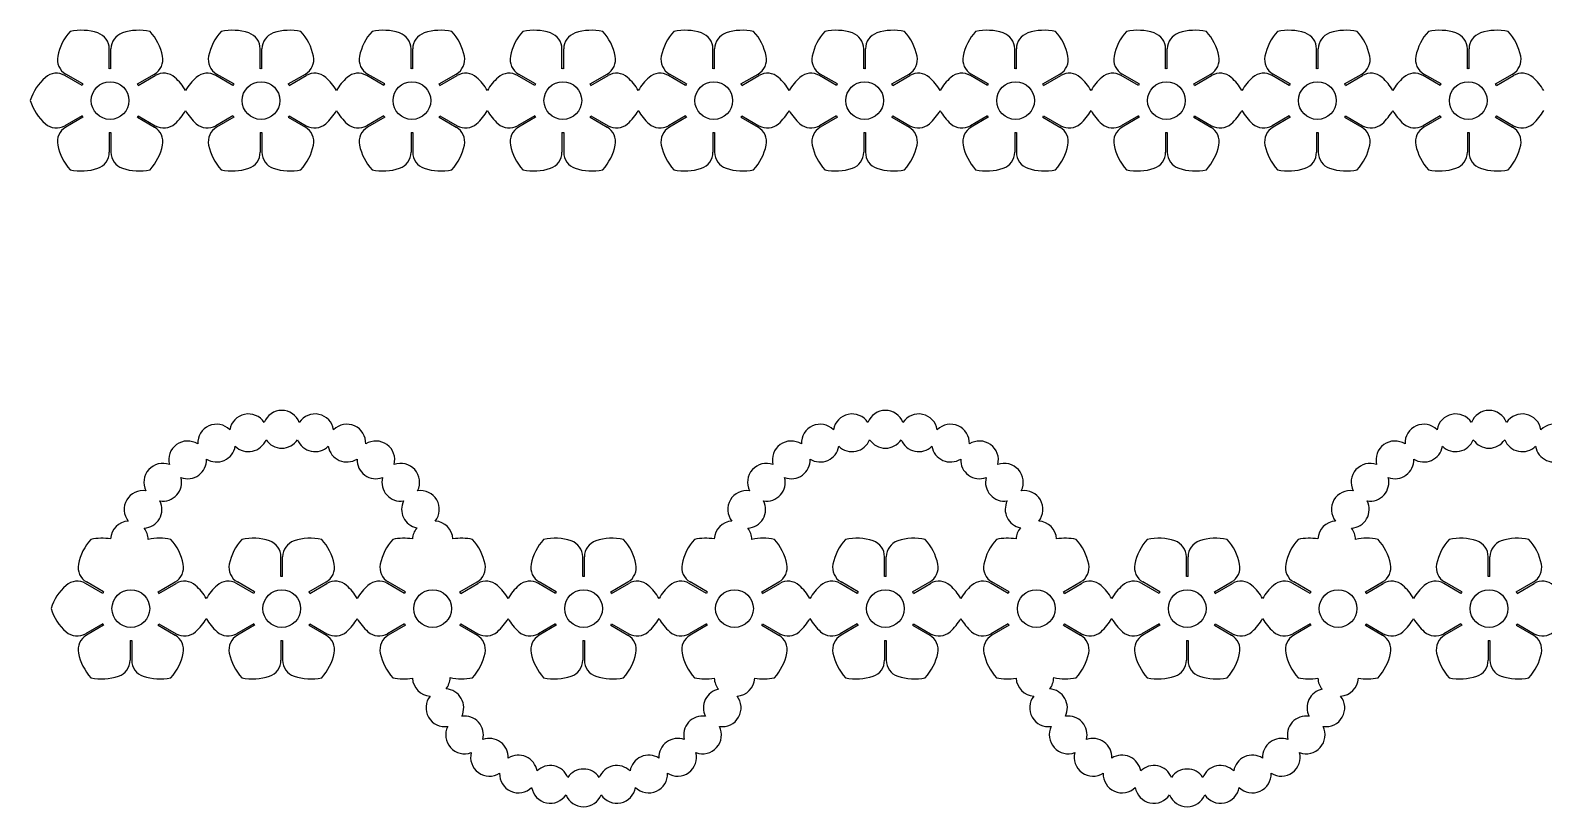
# Model space of a CAD drawing. Extents: x 437 to 1097, y -164 to 79.
# Drawn here: x 789.7 to 950.2, y -3.3 to 79.1 of the extents above; entities that cross this region are included whole.
import ezdxf

# ---------------------------------------------------------------- set-up
doc = ezdxf.new("R2010")
doc.units = 0
doc.layers.get('0').update_dxf_attribs({"linetype": 'CONTINUOUS'})

msp = doc.modelspace()

# ---------------------------------------------------------------- linework, layer by layer
for p, q in [((798.07342, 74.988707), (798.07342, 77.085518)), ((798.25162, 74.988707), (798.25162, 77.085518)), ((814.07342, 74.988707), (814.07342, 77.085518)), ((814.25162, 74.988707), (814.25162, 77.085518)), ((830.07342, 74.988707), (830.07342, 77.085518)), ((830.25162, 74.988707), (830.25162, 77.085518)), ((846.07342, 74.988707), (846.07342, 77.085518)), ((846.25162, 74.988707), (846.25162, 77.085518)), ((862.07342, 74.988707), (862.07342, 77.085518)), ((862.25162, 74.988707), (862.25162, 77.085518)), ((878.07342, 74.988707), (878.07342, 77.085518)), ((878.25162, 74.988707), (878.25162, 77.085518)), ((894.07342, 74.988707), (894.07342, 77.085518)), ((894.25162, 74.988707), (894.25162, 77.085518)), ((910.07342, 74.988707), (910.07342, 77.085518)), ((910.25162, 74.988707), (910.25162, 77.085518)), ((926.07342, 74.988707), (926.07342, 77.085518)), ((926.25162, 74.988707), (926.25162, 77.085518)), ((942.07342, 74.988707), (942.07342, 77.085518)), ((942.25162, 74.988707), (942.25162, 77.085518)), ((795.185869, 73.218695), (793.369977, 74.2671)), ((795.274969, 73.373021), (793.459077, 74.421426)), ((801.050071, 73.373021), (802.865963, 74.421426)), ((801.139171, 73.218695), (802.955063, 74.2671)), ((811.185869, 73.218695), (809.369977, 74.2671)), ((811.274969, 73.373021), (809.459077, 74.421426)), ((817.050071, 73.373021), (818.865963, 74.421426)), ((817.139171, 73.218695), (818.955063, 74.2671)), ((827.185869, 73.218695), (825.369977, 74.2671)), ((827.274969, 73.373021), (825.459077, 74.421426)), ((833.050071, 73.373021), (834.865963, 74.421426)), ((833.139171, 73.218695), (834.955063, 74.2671)), ((843.185869, 73.218695), (841.369977, 74.2671)), ((843.274969, 73.373021), (841.459077, 74.421426)), ((849.050071, 73.373021), (850.865963, 74.421426)), ((849.139171, 73.218695), (850.955063, 74.2671)), ((859.185869, 73.218695), (857.369977, 74.2671)), ((859.274969, 73.373021), (857.459077, 74.421426)), ((865.050071, 73.373021), (866.865963, 74.421426)), ((865.139171, 73.218695), (866.955063, 74.2671)), ((875.185869, 73.218695), (873.369977, 74.2671)), ((875.274969, 73.373021), (873.459077, 74.421426)), ((881.050071, 73.373021), (882.865963, 74.421426)), ((881.139171, 73.218695), (882.955063, 74.2671)), ((891.185869, 73.218695), (889.369977, 74.2671)), ((891.274969, 73.373021), (889.459077, 74.421426)), ((897.050071, 73.373021), (898.865963, 74.421426)), ((897.139171, 73.218695), (898.955063, 74.2671)), ((907.185869, 73.218695), (905.369977, 74.2671)), ((907.274969, 73.373021), (905.459077, 74.421426)), ((913.050071, 73.373021), (914.865963, 74.421426)), ((913.139171, 73.218695), (914.955063, 74.2671)), ((923.185869, 73.218695), (921.369977, 74.2671)), ((923.274969, 73.373021), (921.459077, 74.421426)), ((929.050071, 73.373021), (930.865963, 74.421426)), ((929.139171, 73.218695), (930.955063, 74.2671)), ((939.185869, 73.218695), (937.369977, 74.2671)), ((939.274969, 73.373021), (937.459077, 74.421426)), ((945.050071, 73.373021), (946.865963, 74.421426)), ((945.139171, 73.218695), (946.955063, 74.2671)), ((795.185869, 69.987322), (793.369977, 68.938916)), ((795.274969, 69.832996), (793.459077, 68.78459)), ((801.050071, 69.832996), (802.865963, 68.78459)), ((801.139171, 69.987322), (802.955063, 68.938916)), ((811.185869, 69.987322), (809.369977, 68.938916)), ((811.274969, 69.832996), (809.459077, 68.78459)), ((817.050071, 69.832996), (818.865963, 68.78459)), ((817.139171, 69.987322), (818.955063, 68.938916)), ((827.185869, 69.987322), (825.369977, 68.938916)), ((827.274969, 69.832996), (825.459077, 68.78459)), ((833.050071, 69.832996), (834.865963, 68.78459)), ((833.139171, 69.987322), (834.955063, 68.938916)), ((843.185869, 69.987322), (841.369977, 68.938916)), ((843.274969, 69.832996), (841.459077, 68.78459)), ((849.050071, 69.832996), (850.865963, 68.78459)), ((849.139171, 69.987322), (850.955063, 68.938916)), ((859.185869, 69.987322), (857.369977, 68.938916)), ((859.274969, 69.832996), (857.459077, 68.78459)), ((865.050071, 69.832996), (866.865963, 68.78459)), ((865.139171, 69.987322), (866.955063, 68.938916)), ((875.185869, 69.987322), (873.369977, 68.938916)), ((875.274969, 69.832996), (873.459077, 68.78459)), ((881.050071, 69.832996), (882.865963, 68.78459)), ((881.139171, 69.987322), (882.955063, 68.938916)), ((891.185869, 69.987322), (889.369977, 68.938916)), ((891.274969, 69.832996), (889.459077, 68.78459)), ((897.050071, 69.832996), (898.865963, 68.78459)), ((897.139171, 69.987322), (898.955063, 68.938916)), ((907.185869, 69.987322), (905.369977, 68.938916)), ((907.274969, 69.832996), (905.459077, 68.78459)), ((913.050071, 69.832996), (914.865963, 68.78459)), ((913.139171, 69.987322), (914.955063, 68.938916)), ((923.185869, 69.987322), (921.369977, 68.938916)), ((923.274969, 69.832996), (921.459077, 68.78459)), ((929.050071, 69.832996), (930.865963, 68.78459)), ((929.139171, 69.987322), (930.955063, 68.938916)), ((939.185869, 69.987322), (937.369977, 68.938916)), ((939.274969, 69.832996), (937.459077, 68.78459)), ((945.050071, 69.832996), (946.865963, 68.78459)), ((945.139171, 69.987322), (946.955063, 68.938916)), ((798.07342, 68.217309), (798.07342, 66.120498)), ((798.25162, 68.217309), (798.25162, 66.120498)), ((814.07342, 68.217309), (814.07342, 66.120498)), ((814.25162, 68.217309), (814.25162, 66.120498)), ((830.07342, 68.217309), (830.07342, 66.120498)), ((830.25162, 68.217309), (830.25162, 66.120498)), ((846.07342, 68.217309), (846.07342, 66.120498)), ((846.25162, 68.217309), (846.25162, 66.120498)), ((862.07342, 68.217309), (862.07342, 66.120498)), ((862.25162, 68.217309), (862.25162, 66.120498)), ((878.07342, 68.217309), (878.07342, 66.120498)), ((878.25162, 68.217309), (878.25162, 66.120498)), ((894.07342, 68.217309), (894.07342, 66.120498)), ((894.25162, 68.217309), (894.25162, 66.120498)), ((910.07342, 68.217309), (910.07342, 66.120498)), ((910.25162, 68.217309), (910.25162, 66.120498)), ((926.07342, 68.217309), (926.07342, 66.120498)), ((926.25162, 68.217309), (926.25162, 66.120498)), ((942.07342, 68.217309), (942.07342, 66.120498)), ((942.25162, 68.217309), (942.25162, 66.120498)), ((816.271918, 21.128905), (816.271918, 23.225716)), ((816.450118, 21.128905), (816.450118, 23.225716)), ((848.271918, 21.128905), (848.271918, 23.225716)), ((848.450118, 21.128905), (848.450118, 23.225716)), ((880.271918, 21.128905), (880.271918, 23.225716)), ((880.450118, 21.128905), (880.450118, 23.225716)), ((912.271918, 21.128905), (912.271918, 23.225716)), ((912.450118, 21.128905), (912.450118, 23.225716)), ((944.271918, 21.128905), (944.271918, 23.225716)), ((944.450118, 21.128905), (944.450118, 23.225716)), ((797.384366, 19.358893), (795.568474, 20.407299)), ((797.473466, 19.513219), (795.657574, 20.561624)), ((803.248569, 19.513219), (805.064461, 20.561624)), ((803.337669, 19.358893), (805.153561, 20.407299)), ((813.384366, 19.358893), (811.568474, 20.407299)), ((813.473466, 19.513219), (811.657574, 20.561624)), ((819.248569, 19.513219), (821.064461, 20.561624)), ((819.337669, 19.358893), (821.153561, 20.407299)), ((829.384366, 19.358893), (827.568474, 20.407299)), ((829.473466, 19.513219), (827.657574, 20.561624)), ((835.248569, 19.513219), (837.064461, 20.561624)), ((835.337669, 19.358893), (837.153561, 20.407299)), ((845.384366, 19.358893), (843.568474, 20.407299)), ((845.473466, 19.513219), (843.657574, 20.561624)), ((851.248569, 19.513219), (853.064461, 20.561624)), ((851.337669, 19.358893), (853.153561, 20.407299)), ((861.384366, 19.358893), (859.568474, 20.407299)), ((861.473466, 19.513219), (859.657574, 20.561624)), ((867.248569, 19.513219), (869.064461, 20.561624)), ((867.337669, 19.358893), (869.153561, 20.407299)), ((877.384366, 19.358893), (875.568474, 20.407299)), ((877.473466, 19.513219), (875.657574, 20.561624)), ((883.248569, 19.513219), (885.064461, 20.561624)), ((883.337669, 19.358893), (885.153561, 20.407299)), ((893.384366, 19.358893), (891.568474, 20.407299)), ((893.473466, 19.513219), (891.657574, 20.561624)), ((899.248569, 19.513219), (901.064461, 20.561624)), ((899.337669, 19.358893), (901.153561, 20.407299)), ((909.384366, 19.358893), (907.568474, 20.407299)), ((909.473466, 19.513219), (907.657574, 20.561624)), ((915.248569, 19.513219), (917.064461, 20.561624)), ((915.337669, 19.358893), (917.153561, 20.407299)), ((925.384366, 19.358893), (923.568474, 20.407299)), ((925.473466, 19.513219), (923.657574, 20.561624)), ((931.248569, 19.513219), (933.064461, 20.561624)), ((931.337669, 19.358893), (933.153561, 20.407299)), ((941.384366, 19.358893), (939.568474, 20.407299)), ((941.473466, 19.513219), (939.657574, 20.561624)), ((947.248569, 19.513219), (949.064461, 20.561624)), ((947.337669, 19.358893), (949.153561, 20.407299)), ((797.384366, 16.12752), (795.568474, 15.079114)), ((803.337669, 16.12752), (805.153561, 15.079114)), ((813.384366, 16.12752), (811.568474, 15.079114)), ((819.337669, 16.12752), (821.153561, 15.079114)), ((829.384366, 16.12752), (827.568474, 15.079114)), ((835.337669, 16.12752), (837.153561, 15.079114)), ((845.384366, 16.12752), (843.568474, 15.079114)), ((851.337669, 16.12752), (853.153561, 15.079114)), ((861.384366, 16.12752), (859.568474, 15.079114)), ((867.337669, 16.12752), (869.153561, 15.079114)), ((877.384366, 16.12752), (875.568474, 15.079114)), ((883.337669, 16.12752), (885.153561, 15.079114)), ((893.384366, 16.12752), (891.568474, 15.079114)), ((899.337669, 16.12752), (901.153561, 15.079114)), ((909.384366, 16.12752), (907.568474, 15.079114)), ((915.337669, 16.12752), (917.153561, 15.079114)), ((925.384366, 16.12752), (923.568474, 15.079114)), ((931.337669, 16.12752), (933.153561, 15.079114)), ((941.384366, 16.12752), (939.568474, 15.079114)), ((947.337669, 16.12752), (949.153561, 15.079114)), ((797.473466, 15.973194), (795.657574, 14.924788)), ((803.248569, 15.973194), (805.064461, 14.924788)), ((813.473466, 15.973194), (811.657574, 14.924788)), ((819.248569, 15.973194), (821.064461, 14.924788)), ((829.473466, 15.973194), (827.657574, 14.924788)), ((835.248569, 15.973194), (837.064461, 14.924788)), ((845.473466, 15.973194), (843.657574, 14.924788)), ((851.248569, 15.973194), (853.064461, 14.924788)), ((861.473466, 15.973194), (859.657574, 14.924788)), ((867.248569, 15.973194), (869.064461, 14.924788)), ((877.473466, 15.973194), (875.657574, 14.924788)), ((883.248569, 15.973194), (885.064461, 14.924788)), ((893.473466, 15.973194), (891.657574, 14.924788)), ((899.248569, 15.973194), (901.064461, 14.924788)), ((909.473466, 15.973194), (907.657574, 14.924788)), ((915.248569, 15.973194), (917.064461, 14.924788)), ((925.473466, 15.973194), (923.657574, 14.924788)), ((931.248569, 15.973194), (933.064461, 14.924788)), ((941.473466, 15.973194), (939.657574, 14.924788)), ((947.248569, 15.973194), (949.064461, 14.924788)), ((800.271918, 14.357507), (800.271918, 12.260696)), ((800.450118, 14.357507), (800.450118, 12.260696)), ((816.271918, 14.357507), (816.271918, 12.260696)), ((816.450118, 14.357507), (816.450118, 12.260696)), ((848.271918, 14.357507), (848.271918, 12.260696)), ((848.450118, 14.357507), (848.450118, 12.260696)), ((880.271918, 14.357507), (880.271918, 12.260696)), ((880.450118, 14.357507), (880.450118, 12.260696)), ((912.271918, 14.357507), (912.271918, 12.260696)), ((912.450118, 14.357507), (912.450118, 12.260696)), ((944.271918, 14.357507), (944.271918, 12.260696)), ((944.450118, 14.357507), (944.450118, 12.260696))]:
    msp.add_line(p, q)
for centre in [(798.16252, 71.603008), (814.16252, 71.603008), (830.16252, 71.603008), (846.16252, 71.603008), (862.16252, 71.603008), (878.16252, 71.603008), (894.16252, 71.603008), (910.16252, 71.603008), (926.16252, 71.603008), (942.16252, 71.603008), (800.361018, 17.743206), (816.361018, 17.743206), (832.361018, 17.743206), (848.361018, 17.743206), (864.361018, 17.743206), (880.361018, 17.743206), (896.361018, 17.743206), (912.361018, 17.743206), (928.361018, 17.743206), (944.361018, 17.743206)]:
    msp.add_circle(centre, 2)
for centre, radius, start, end in [((797.99547, 75.227875), 5.50111, 137.648015, 168.573289), ((795.106819, 73.560111), 5.50111, 71.426711, 102.351985), ((796.29142, 77.085518), 1.782, 0, 71.426711), ((800.03362, 77.085518), 1.782, 108.573289, 180), ((801.218221, 73.560111), 5.50111, 77.648015, 108.573289), ((798.32957, 75.227875), 5.50111, 11.426711, 42.351985), ((813.99547, 75.227875), 5.50111, 137.648015, 168.573289), ((811.106819, 73.560111), 5.50111, 71.426711, 102.351985), ((812.29142, 77.085518), 1.782, 360, 71.426711), ((816.03362, 77.085518), 1.782, 108.573289, 180), ((817.218221, 73.560111), 5.50111, 77.648015, 108.573289), ((814.32957, 75.227875), 5.50111, 11.426711, 42.351985), ((829.99547, 75.227875), 5.50111, 137.648015, 168.573289), ((827.106819, 73.560111), 5.50111, 71.426711, 102.351985), ((828.29142, 77.085518), 1.782, 0, 71.426711), ((832.03362, 77.085518), 1.782, 108.573289, 180), ((833.218221, 73.560111), 5.50111, 77.648015, 108.573289), ((830.32957, 75.227875), 5.50111, 11.426711, 42.351985), ((845.99547, 75.227875), 5.50111, 137.648015, 168.573289), ((843.106819, 73.560111), 5.50111, 71.426711, 102.351985), ((844.29142, 77.085518), 1.782, 360, 71.426711), ((848.03362, 77.085518), 1.782, 108.573289, 180), ((849.218221, 73.560111), 5.50111, 77.648015, 108.573289), ((846.32957, 75.227875), 5.50111, 11.426711, 42.351985), ((861.99547, 75.227875), 5.50111, 137.648015, 168.573289), ((859.106819, 73.560111), 5.50111, 71.426711, 102.351985), ((860.29142, 77.085518), 1.782, 0, 71.426711), ((864.03362, 77.085518), 1.782, 108.573289, 180), ((865.218221, 73.560111), 5.50111, 77.648015, 108.573289), ((862.32957, 75.227875), 5.50111, 11.426711, 42.351985), ((877.99547, 75.227875), 5.50111, 137.648015, 168.573289), ((875.106819, 73.560111), 5.50111, 71.426711, 102.351985), ((876.29142, 77.085518), 1.782, 360, 71.426711), ((880.03362, 77.085518), 1.782, 108.573289, 180), ((881.218221, 73.560111), 5.50111, 77.648015, 108.573289), ((878.32957, 75.227875), 5.50111, 11.426711, 42.351985), ((893.99547, 75.227875), 5.50111, 137.648015, 168.573289), ((891.106819, 73.560111), 5.50111, 71.426711, 102.351985), ((892.29142, 77.085518), 1.782, 0, 71.426711), ((896.03362, 77.085518), 1.782, 108.573289, 180), ((897.218221, 73.560111), 5.50111, 77.648015, 108.573289), ((894.32957, 75.227875), 5.50111, 11.426711, 42.351985), ((909.99547, 75.227875), 5.50111, 137.648015, 168.573289), ((907.106819, 73.560111), 5.50111, 71.426711, 102.351985), ((908.29142, 77.085518), 1.782, 360, 71.426711), ((912.03362, 77.085518), 1.782, 108.573289, 180), ((913.218221, 73.560111), 5.50111, 77.648015, 108.573289), ((910.32957, 75.227875), 5.50111, 11.426711, 42.351985), ((925.99547, 75.227875), 5.50111, 137.648015, 168.573289), ((923.106819, 73.560111), 5.50111, 71.426711, 102.351985), ((924.29142, 77.085518), 1.782, 0, 71.426711), ((928.03362, 77.085518), 1.782, 108.573289, 180), ((929.218221, 73.560111), 5.50111, 77.648015, 108.573289), ((926.32957, 75.227875), 5.50111, 11.426711, 42.351985), ((941.99547, 75.227875), 5.50111, 137.648015, 168.573289), ((939.106819, 73.560111), 5.50111, 71.426711, 102.351985), ((940.29142, 77.085518), 1.782, 360, 71.426711), ((944.03362, 77.085518), 1.782, 108.573289, 180), ((945.218221, 73.560111), 5.50111, 77.648015, 108.573289), ((942.32957, 75.227875), 5.50111, 11.426711, 42.351985), ((794.350077, 75.964683), 1.782, 168.573289, 240), ((801.974963, 75.964683), 1.782, 300, 11.426711), ((810.350077, 75.964683), 1.782, 168.573289, 240), ((817.974963, 75.964683), 1.782, 300, 11.426711), ((826.350077, 75.964683), 1.782, 168.573289, 240), ((833.974963, 75.964683), 1.782, 300, 11.426711), ((842.350077, 75.964683), 1.782, 168.573289, 240), ((849.974963, 75.964683), 1.782, 300, 11.426711), ((858.350077, 75.964683), 1.782, 168.573289, 240), ((865.974963, 75.964683), 1.782, 300, 11.426711), ((874.350077, 75.964683), 1.782, 168.573289, 240), ((881.974963, 75.964683), 1.782, 300, 11.426711), ((890.350077, 75.964683), 1.782, 168.573289, 240), ((897.974963, 75.964683), 1.782, 300, 11.426711), ((906.350077, 75.964683), 1.782, 168.573289, 240), ((913.974963, 75.964683), 1.782, 300, 11.426711), ((922.350077, 75.964683), 1.782, 168.573289, 240), ((929.974963, 75.964683), 1.782, 300, 11.426711), ((938.350077, 75.964683), 1.782, 168.573289, 240), ((945.974963, 75.964683), 1.782, 300, 11.426711), ((794.939769, 69.935245), 5.50111, 131.426711, 162.351985), ((792.478977, 72.723843), 1.782, 60, 131.426711), ((798.16252, 71.603008), 3.386871, 88.492519, 91.507481), ((803.846063, 72.723843), 1.782, 48.573289, 120), ((801.385271, 69.935245), 5.50111, 29.724979, 48.573289), ((810.939769, 69.935245), 5.50111, 131.426711, 150.275021), ((808.478977, 72.723843), 1.782, 60, 131.426711), ((814.16252, 71.603008), 3.386871, 88.492519, 91.507481), ((819.846063, 72.723843), 1.782, 48.573289, 120), ((817.385271, 69.935245), 5.50111, 29.724979, 48.573289), ((826.939769, 69.935245), 5.50111, 131.426711, 150.275021), ((824.478977, 72.723843), 1.782, 60, 131.426711), ((830.16252, 71.603008), 3.386871, 88.492519, 91.507481), ((835.846063, 72.723843), 1.782, 48.573289, 120), ((833.385271, 69.935245), 5.50111, 29.724979, 48.573289), ((842.939769, 69.935245), 5.50111, 131.426711, 150.275021), ((840.478977, 72.723843), 1.782, 60, 131.426711), ((846.16252, 71.603008), 3.386871, 88.492519, 91.507481), ((851.846063, 72.723843), 1.782, 48.573289, 120), ((849.385271, 69.935245), 5.50111, 29.724979, 48.573289), ((858.939769, 69.935245), 5.50111, 131.426711, 150.275021), ((856.478977, 72.723843), 1.782, 60, 131.426711), ((862.16252, 71.603008), 3.386871, 88.492519, 91.507481), ((867.846063, 72.723843), 1.782, 48.573289, 120), ((865.385271, 69.935245), 5.50111, 29.724979, 48.573289), ((874.939769, 69.935245), 5.50111, 131.426711, 150.275021), ((872.478977, 72.723843), 1.782, 60, 131.426711), ((878.16252, 71.603008), 3.386871, 88.492519, 91.507481), ((883.846063, 72.723843), 1.782, 48.573289, 120), ((881.385271, 69.935245), 5.50111, 29.724979, 48.573289), ((890.939769, 69.935245), 5.50111, 131.426711, 150.275021), ((888.478977, 72.723843), 1.782, 60, 131.426711), ((894.16252, 71.603008), 3.386871, 88.492519, 91.507481), ((899.846063, 72.723843), 1.782, 48.573289, 120), ((897.385271, 69.935245), 5.50111, 29.724979, 48.573289), ((906.939769, 69.935245), 5.50111, 131.426711, 150.275021), ((904.478977, 72.723843), 1.782, 60, 131.426711), ((910.16252, 71.603008), 3.386871, 88.492519, 91.507481), ((915.846063, 72.723843), 1.782, 48.573289, 120), ((913.385271, 69.935245), 5.50111, 29.724979, 48.573289), ((922.939769, 69.935245), 5.50111, 131.426711, 150.275021), ((920.478977, 72.723843), 1.782, 60, 131.426711), ((926.16252, 71.603008), 3.386871, 88.492519, 91.507481), ((931.846063, 72.723843), 1.782, 48.573289, 120), ((929.385271, 69.935245), 5.50111, 29.724979, 48.573289), ((938.939769, 69.935245), 5.50111, 131.426711, 150.275021), ((936.478977, 72.723843), 1.782, 60, 131.426711), ((942.16252, 71.603008), 3.386871, 88.492519, 91.507481), ((947.846063, 72.723843), 1.782, 48.573289, 120), ((945.385271, 69.935245), 5.50111, 29.724979, 48.573289), ((798.16252, 71.603008), 3.386871, 148.492519, 151.507481), ((798.16252, 71.603008), 3.386871, 28.492519, 31.507481), ((814.16252, 71.603008), 3.386871, 148.492519, 151.507481), ((814.16252, 71.603008), 3.386871, 28.492519, 31.507481), ((830.16252, 71.603008), 3.386871, 148.492519, 151.507481), ((830.16252, 71.603008), 3.386871, 28.492519, 31.507481), ((846.16252, 71.603008), 3.386871, 148.492519, 151.507481), ((846.16252, 71.603008), 3.386871, 28.492519, 31.507481), ((862.16252, 71.603008), 3.386871, 148.492519, 151.507481), ((862.16252, 71.603008), 3.386871, 28.492519, 31.507481), ((878.16252, 71.603008), 3.386871, 148.492519, 151.507481), ((878.16252, 71.603008), 3.386871, 28.492519, 31.507481), ((894.16252, 71.603008), 3.386871, 148.492519, 151.507481), ((894.16252, 71.603008), 3.386871, 28.492519, 31.507481), ((910.16252, 71.603008), 3.386871, 148.492519, 151.507481), ((910.16252, 71.603008), 3.386871, 28.492519, 31.507481), ((926.16252, 71.603008), 3.386871, 148.492519, 151.507481), ((926.16252, 71.603008), 3.386871, 28.492519, 31.507481), ((942.16252, 71.603008), 3.386871, 148.492519, 151.507481), ((942.16252, 71.603008), 3.386871, 28.492519, 31.507481), ((794.939769, 73.270772), 5.50111, 197.648015, 228.573289), ((792.478977, 70.482173), 1.782, 228.573289, 300), ((798.16252, 71.603008), 3.386871, 208.492519, 211.507481), ((798.16252, 71.603008), 3.386871, 328.492519, 331.507481), ((803.846063, 70.482173), 1.782, 240, 311.426711), ((801.385271, 73.270772), 5.50111, 311.426711, 330.275021), ((810.939769, 73.270772), 5.50111, 209.724979, 228.573289), ((808.478977, 70.482173), 1.782, 228.573289, 300), ((814.16252, 71.603008), 3.386871, 208.492519, 211.507481), ((814.16252, 71.603008), 3.386871, 328.492519, 331.507481), ((819.846063, 70.482173), 1.782, 240, 311.426711), ((817.385271, 73.270772), 5.50111, 311.426711, 330.275021), ((826.939769, 73.270772), 5.50111, 209.724979, 228.573289), ((824.478977, 70.482173), 1.782, 228.573289, 300), ((830.16252, 71.603008), 3.386871, 208.492519, 211.507481), ((830.16252, 71.603008), 3.386871, 328.492519, 331.507481), ((835.846063, 70.482173), 1.782, 240, 311.426711), ((833.385271, 73.270772), 5.50111, 311.426711, 330.275021), ((842.939769, 73.270772), 5.50111, 209.724979, 228.573289), ((840.478977, 70.482173), 1.782, 228.573289, 300), ((846.16252, 71.603008), 3.386871, 208.492519, 211.507481), ((846.16252, 71.603008), 3.386871, 328.492519, 331.507481), ((851.846063, 70.482173), 1.782, 240, 311.426711), ((849.385271, 73.270772), 5.50111, 311.426711, 330.275021), ((858.939769, 73.270772), 5.50111, 209.724979, 228.573289), ((856.478977, 70.482173), 1.782, 228.573289, 300), ((862.16252, 71.603008), 3.386871, 208.492519, 211.507481), ((862.16252, 71.603008), 3.386871, 328.492519, 331.507481), ((867.846063, 70.482173), 1.782, 240, 311.426711), ((865.385271, 73.270772), 5.50111, 311.426711, 330.275021), ((874.939769, 73.270772), 5.50111, 209.724979, 228.573289), ((872.478977, 70.482173), 1.782, 228.573289, 300), ((878.16252, 71.603008), 3.386871, 208.492519, 211.507481), ((878.16252, 71.603008), 3.386871, 328.492519, 331.507481), ((883.846063, 70.482173), 1.782, 240, 311.426711), ((881.385271, 73.270772), 5.50111, 311.426711, 330.275021), ((890.939769, 73.270772), 5.50111, 209.724979, 228.573289), ((888.478977, 70.482173), 1.782, 228.573289, 300), ((894.16252, 71.603008), 3.386871, 208.492519, 211.507481), ((894.16252, 71.603008), 3.386871, 328.492519, 331.507481), ((899.846063, 70.482173), 1.782, 240, 311.426711), ((897.385271, 73.270772), 5.50111, 311.426711, 330.275021), ((906.939769, 73.270772), 5.50111, 209.724979, 228.573289), ((904.478977, 70.482173), 1.782, 228.573289, 300), ((910.16252, 71.603008), 3.386871, 208.492519, 211.507481), ((910.16252, 71.603008), 3.386871, 328.492519, 331.507481), ((915.846063, 70.482173), 1.782, 240, 311.426711), ((913.385271, 73.270772), 5.50111, 311.426711, 330.275021), ((922.939769, 73.270772), 5.50111, 209.724979, 228.573289), ((920.478977, 70.482173), 1.782, 228.573289, 300), ((926.16252, 71.603008), 3.386871, 208.492519, 211.507481), ((926.16252, 71.603008), 3.386871, 328.492519, 331.507481), ((931.846063, 70.482173), 1.782, 240, 311.426711), ((929.385271, 73.270772), 5.50111, 311.426711, 330.275021), ((938.939769, 73.270772), 5.50111, 209.724979, 228.573289), ((936.478977, 70.482173), 1.782, 228.573289, 300), ((942.16252, 71.603008), 3.386871, 208.492519, 211.507481), ((942.16252, 71.603008), 3.386871, 328.492519, 331.507481), ((947.846063, 70.482173), 1.782, 240, 311.426711), ((945.385271, 73.270772), 5.50111, 311.426711, 330.275021), ((794.350077, 67.241333), 1.782, 120, 191.426711), ((798.16252, 71.603008), 3.386871, 268.492519, 271.507481), ((801.974963, 67.241333), 1.782, 348.573289, 60), ((810.350077, 67.241333), 1.782, 120, 191.426711), ((814.16252, 71.603008), 3.386871, 268.492519, 271.507481), ((817.974963, 67.241333), 1.782, 348.573289, 60), ((826.350077, 67.241333), 1.782, 120, 191.426711), ((830.16252, 71.603008), 3.386871, 268.492519, 271.507481), ((833.974963, 67.241333), 1.782, 348.573289, 60), ((842.350077, 67.241333), 1.782, 120, 191.426711), ((846.16252, 71.603008), 3.386871, 268.492519, 271.507481), ((849.974963, 67.241333), 1.782, 348.573289, 60), ((858.350077, 67.241333), 1.782, 120, 191.426711), ((862.16252, 71.603008), 3.386871, 268.492519, 271.507481), ((865.974963, 67.241333), 1.782, 348.573289, 60), ((874.350077, 67.241333), 1.782, 120, 191.426711), ((878.16252, 71.603008), 3.386871, 268.492519, 271.507481), ((881.974963, 67.241333), 1.782, 348.573289, 60), ((890.350077, 67.241333), 1.782, 120, 191.426711), ((894.16252, 71.603008), 3.386871, 268.492519, 271.507481), ((897.974963, 67.241333), 1.782, 348.573289, 60), ((906.350077, 67.241333), 1.782, 120, 191.426711), ((910.16252, 71.603008), 3.386871, 268.492519, 271.507481), ((913.974963, 67.241333), 1.782, 348.573289, 60), ((922.350077, 67.241333), 1.782, 120, 191.426711), ((926.16252, 71.603008), 3.386871, 268.492519, 271.507481), ((929.974963, 67.241333), 1.782, 348.573289, 60), ((938.350077, 67.241333), 1.782, 120, 191.426711), ((942.16252, 71.603008), 3.386871, 268.492519, 271.507481), ((945.974963, 67.241333), 1.782, 348.573289, 60), ((797.99547, 67.978142), 5.50111, 191.426711, 222.351985), ((796.29142, 66.120498), 1.782, 288.573289, 360), ((800.03362, 66.120498), 1.782, 180, 251.426711), ((798.32957, 67.978142), 5.50111, 317.648015, 348.573289), ((813.99547, 67.978142), 5.50111, 191.426711, 222.351985), ((812.29142, 66.120498), 1.782, 288.573289, 0), ((816.03362, 66.120498), 1.782, 180, 251.426711), ((814.32957, 67.978142), 5.50111, 317.648015, 348.573289), ((829.99547, 67.978142), 5.50111, 191.426711, 222.351985), ((828.29142, 66.120498), 1.782, 288.573289, 360), ((832.03362, 66.120498), 1.782, 180, 251.426711), ((830.32957, 67.978142), 5.50111, 317.648015, 348.573289), ((845.99547, 67.978142), 5.50111, 191.426711, 222.351985), ((844.29142, 66.120498), 1.782, 288.573289, 0), ((848.03362, 66.120498), 1.782, 180, 251.426711), ((846.32957, 67.978142), 5.50111, 317.648015, 348.573289), ((861.99547, 67.978142), 5.50111, 191.426711, 222.351985), ((860.29142, 66.120498), 1.782, 288.573289, 360), ((864.03362, 66.120498), 1.782, 180, 251.426711), ((862.32957, 67.978142), 5.50111, 317.648015, 348.573289), ((877.99547, 67.978142), 5.50111, 191.426711, 222.351985), ((876.29142, 66.120498), 1.782, 288.573289, 0), ((880.03362, 66.120498), 1.782, 180, 251.426711), ((878.32957, 67.978142), 5.50111, 317.648015, 348.573289), ((893.99547, 67.978142), 5.50111, 191.426711, 222.351985), ((892.29142, 66.120498), 1.782, 288.573289, 360), ((896.03362, 66.120498), 1.782, 180, 251.426711), ((894.32957, 67.978142), 5.50111, 317.648015, 348.573289), ((909.99547, 67.978142), 5.50111, 191.426711, 222.351985), ((908.29142, 66.120498), 1.782, 288.573289, 0), ((912.03362, 66.120498), 1.782, 180, 251.426711), ((910.32957, 67.978142), 5.50111, 317.648015, 348.573289), ((925.99547, 67.978142), 5.50111, 191.426711, 222.351985), ((924.29142, 66.120498), 1.782, 288.573289, 360), ((928.03362, 66.120498), 1.782, 180, 251.426711), ((926.32957, 67.978142), 5.50111, 317.648015, 348.573289), ((941.99547, 67.978142), 5.50111, 191.426711, 222.351985), ((940.29142, 66.120498), 1.782, 288.573289, 0), ((944.03362, 66.120498), 1.782, 180, 251.426711), ((942.32957, 67.978142), 5.50111, 317.648015, 348.573289), ((795.106819, 69.645906), 5.50111, 257.648015, 288.573289), ((801.218221, 69.645906), 5.50111, 251.426711, 282.351985), ((811.106819, 69.645906), 5.50111, 257.648015, 288.573289), ((817.218221, 69.645906), 5.50111, 251.426711, 282.351985), ((827.106819, 69.645906), 5.50111, 257.648015, 288.573289), ((833.218221, 69.645906), 5.50111, 251.426711, 282.351985), ((843.106819, 69.645906), 5.50111, 257.648015, 288.573289), ((849.218221, 69.645906), 5.50111, 251.426711, 282.351985), ((859.106819, 69.645906), 5.50111, 257.648015, 288.573289), ((865.218221, 69.645906), 5.50111, 251.426711, 282.351985), ((875.106819, 69.645906), 5.50111, 257.648015, 288.573289), ((881.218221, 69.645906), 5.50111, 251.426711, 282.351985), ((891.106819, 69.645906), 5.50111, 257.648015, 288.573289), ((897.218221, 69.645906), 5.50111, 251.426711, 282.351985), ((907.106819, 69.645906), 5.50111, 257.648015, 288.573289), ((913.218221, 69.645906), 5.50111, 251.426711, 282.351985), ((923.106819, 69.645906), 5.50111, 257.648015, 288.573289), ((929.218221, 69.645906), 5.50111, 251.426711, 282.351985), ((939.106819, 69.645906), 5.50111, 257.648015, 288.573289), ((945.218221, 69.645906), 5.50111, 251.426711, 282.351985), ((816.361018, 36.753131), 2, 21.450379, 158.549621), ((880.361018, 36.753131), 2, 21.450379, 158.549621), ((944.361018, 36.753131), 2, 21.450379, 158.549621), ((809.454911, 35.285193), 2, 45.450379, 182.549621), ((812.830821, 36.382092), 2, 33.450379, 170.549621), ((819.891214, 36.382092), 2, 9.450379, 146.549621), ((823.267124, 35.285193), 2, 357.450379, 134.549621), ((873.454911, 35.285193), 2, 45.450379, 182.549621), ((876.830821, 36.382092), 2, 33.450379, 170.549621), ((883.891214, 36.382092), 2, 9.450379, 146.549621), ((887.267124, 35.285193), 2, 357.450379, 134.549621), ((937.454911, 35.285193), 2, 45.450379, 182.549621), ((940.830821, 36.382092), 2, 33.450379, 170.549621), ((947.891214, 36.382092), 2, 9.450379, 146.549621), ((951.267124, 35.285193), 2, 357.450379, 134.549621), ((806.380832, 33.510372), 2, 57.450379, 194.549621), ((812.830821, 36.382092), 2, 225.450379, 338.549621), ((816.361018, 36.753131), 2, 213.450379, 326.549621), ((819.891214, 36.382092), 2, 201.450379, 314.549621), ((826.341203, 33.510372), 2, 345.450379, 122.549621), ((870.380832, 33.510372), 2, 57.450379, 194.549621), ((876.830821, 36.382092), 2, 225.450379, 338.549621), ((880.361018, 36.753131), 2, 213.450379, 326.549621), ((883.891214, 36.382092), 2, 201.450379, 314.549621), ((890.341203, 33.510372), 2, 345.450379, 122.549621), ((934.380832, 33.510372), 2, 57.450379, 194.549621), ((940.830821, 36.382092), 2, 225.450379, 338.549621), ((944.361018, 36.753131), 2, 213.450379, 326.549621), ((947.891214, 36.382092), 2, 201.450379, 314.549621), ((809.454911, 35.285193), 2, 237.450379, 350.549621), ((823.267124, 35.285193), 2, 189.450379, 302.549621), ((873.454911, 35.285193), 2, 237.450379, 350.549621), ((887.267124, 35.285193), 2, 189.450379, 302.549621), ((937.454911, 35.285193), 2, 237.450379, 350.549621), ((951.267124, 35.285193), 2, 189.450379, 302.549621), ((803.742934, 31.135198), 2, 69.450379, 206.549621), ((806.380832, 33.510372), 2, 249.450379, 2.549621), ((826.341203, 33.510372), 2, 177.450379, 290.549621), ((828.979101, 31.135198), 2, 333.450379, 110.549621), ((867.742934, 31.135198), 2, 69.450379, 206.549621), ((870.380832, 33.510372), 2, 249.450379, 2.549621), ((890.341203, 33.510372), 2, 177.450379, 290.549621), ((892.979101, 31.135198), 2, 333.450379, 110.549621), ((931.742934, 31.135198), 2, 69.450379, 206.549621), ((934.380832, 33.510372), 2, 249.450379, 2.549621), ((803.742934, 31.135198), 2, 261.450379, 14.549621), ((828.979101, 31.135198), 2, 165.450379, 278.549621), ((867.742934, 31.135198), 2, 261.450379, 14.549621), ((892.979101, 31.135198), 2, 165.450379, 278.549621), ((931.742934, 31.135198), 2, 261.450379, 14.549621), ((801.656507, 28.263478), 2, 81.450379, 218.549621), ((801.656507, 28.263478), 2, 273.450379, 26.549621), ((831.065528, 28.263478), 2, 153.450379, 258.790866), ((831.065528, 28.263478), 2, 321.450379, 98.549621), ((865.656507, 28.263478), 2, 81.450379, 218.549621), ((865.656507, 28.263478), 2, 273.450379, 26.549621), ((895.065528, 28.263478), 2, 153.450379, 258.790866), ((895.065528, 28.263478), 2, 321.450379, 98.549621), ((929.656507, 28.263478), 2, 81.450379, 218.549621), ((929.656507, 28.263478), 2, 273.450379, 26.549621), ((800.212738, 25.020719), 2, 93.450379, 176.99396), ((800.212738, 25.020719), 2, 1.352476, 38.549621), ((832.212738, 25.020719), 2, 140.174221, 176.99396), ((832.509297, 25.020719), 2, 3.00604, 86.549621), ((864.212738, 25.020719), 2, 93.450379, 176.99396), ((864.212738, 25.020719), 2, 1.352476, 38.549621), ((896.212738, 25.020719), 2, 140.174221, 176.99396), ((896.509297, 25.020719), 2, 3.00604, 86.549621), ((928.212738, 25.020719), 2, 93.450379, 176.99396), ((928.212738, 25.020719), 2, 1.352476, 38.549621), ((800.193968, 21.368073), 5.50111, 137.648015, 168.573289), ((797.305316, 19.700309), 5.50111, 80.476468, 102.351985), ((803.416719, 19.700309), 5.50111, 77.648015, 102.648121), ((800.528067, 21.368073), 5.50111, 11.426711, 42.351985), ((816.193968, 21.368073), 5.50111, 137.648015, 168.573289), ((813.305316, 19.700309), 5.50111, 71.426711, 102.351985), ((814.489918, 23.225716), 1.782, 360, 71.426711), ((818.232118, 23.225716), 1.782, 108.573289, 180), ((819.416719, 19.700309), 5.50111, 77.648015, 108.573289), ((816.528067, 21.368073), 5.50111, 11.426711, 42.351985), ((832.193968, 21.368073), 5.50111, 137.648015, 168.573289), ((829.305316, 19.700309), 5.50111, 80.476468, 102.351985), ((835.416719, 19.700309), 5.50111, 77.648015, 99.523532), ((832.528067, 21.368073), 5.50111, 11.426711, 42.351985), ((848.193968, 21.368073), 5.50111, 137.648015, 168.573289), ((845.305316, 19.700309), 5.50111, 71.426711, 102.351985), ((846.489918, 23.225716), 1.782, 360, 71.426711), ((850.232118, 23.225716), 1.782, 108.573289, 180), ((851.416719, 19.700309), 5.50111, 77.648015, 108.573289), ((848.528067, 21.368073), 5.50111, 11.426711, 42.351985), ((864.193968, 21.368073), 5.50111, 137.648015, 168.573289), ((861.305316, 19.700309), 5.50111, 80.476468, 102.351985), ((867.416719, 19.700309), 5.50111, 77.648015, 102.648121), ((864.528067, 21.368073), 5.50111, 11.426711, 42.351985), ((880.193968, 21.368073), 5.50111, 137.648015, 168.573289), ((877.305316, 19.700309), 5.50111, 71.426711, 102.351985), ((878.489918, 23.225716), 1.782, 360, 71.426711), ((882.232118, 23.225716), 1.782, 108.573289, 180), ((883.416719, 19.700309), 5.50111, 77.648015, 108.573289), ((880.528067, 21.368073), 5.50111, 11.426711, 42.351985), ((896.193968, 21.368073), 5.50111, 137.648015, 168.573289), ((893.305316, 19.700309), 5.50111, 80.476468, 102.351985), ((899.416719, 19.700309), 5.50111, 77.648015, 99.523532), ((896.528067, 21.368073), 5.50111, 11.426711, 42.351985), ((912.193968, 21.368073), 5.50111, 137.648015, 168.573289), ((909.305316, 19.700309), 5.50111, 71.426711, 102.351985), ((910.489918, 23.225716), 1.782, 360, 71.426711), ((914.232118, 23.225716), 1.782, 108.573289, 180), ((915.416719, 19.700309), 5.50111, 77.648015, 108.573289), ((912.528067, 21.368073), 5.50111, 11.426711, 42.351985), ((928.193968, 21.368073), 5.50111, 137.648015, 168.573289), ((925.305316, 19.700309), 5.50111, 80.476468, 102.351985), ((931.416719, 19.700309), 5.50111, 77.648015, 102.648121), ((928.528067, 21.368073), 5.50111, 11.426711, 42.351985), ((944.193968, 21.368073), 5.50111, 137.648015, 168.573289), ((941.305316, 19.700309), 5.50111, 71.426711, 102.351985), ((942.489918, 23.225716), 1.782, 360, 71.426711), ((946.232118, 23.225716), 1.782, 108.573289, 180), ((947.416719, 19.700309), 5.50111, 77.648015, 108.573289), ((944.528067, 21.368073), 5.50111, 11.426711, 42.351985), ((796.548574, 22.104882), 1.782, 168.573289, 240), ((804.173461, 22.104882), 1.782, 300, 11.426711), ((812.548574, 22.104882), 1.782, 168.573289, 240), ((816.361018, 17.743206), 3.386871, 88.492519, 91.507481), ((820.173461, 22.104882), 1.782, 300, 11.426711), ((828.548574, 22.104882), 1.782, 168.573289, 240), ((836.173461, 22.104882), 1.782, 300, 11.426711), ((844.548574, 22.104882), 1.782, 168.573289, 240), ((848.361018, 17.743206), 3.386871, 88.492519, 91.507481), ((852.173461, 22.104882), 1.782, 300, 11.426711), ((860.548574, 22.104882), 1.782, 168.573289, 240), ((868.173461, 22.104882), 1.782, 300, 11.426711), ((876.548574, 22.104882), 1.782, 168.573289, 240), ((880.361018, 17.743206), 3.386871, 88.492519, 91.507481), ((884.173461, 22.104882), 1.782, 300, 11.426711), ((892.548574, 22.104882), 1.782, 168.573289, 240), ((900.173461, 22.104882), 1.782, 300, 11.426711), ((908.548574, 22.104882), 1.782, 168.573289, 240), ((912.361018, 17.743206), 3.386871, 88.492519, 91.507481), ((916.173461, 22.104882), 1.782, 300, 11.426711), ((924.548574, 22.104882), 1.782, 168.573289, 240), ((932.173461, 22.104882), 1.782, 300, 11.426711), ((940.548574, 22.104882), 1.782, 168.573289, 240), ((944.361018, 17.743206), 3.386871, 88.492519, 91.507481), ((948.173461, 22.104882), 1.782, 300, 11.426711), ((797.138266, 16.075443), 5.50111, 131.426711, 162.351985), ((794.677474, 18.864041), 1.782, 60, 131.426711), ((800.361018, 17.743206), 3.386871, 148.492519, 151.507481), ((800.361018, 17.743206), 3.386871, 28.492519, 31.507481), ((806.044561, 18.864041), 1.782, 48.573289, 120), ((803.583769, 16.075443), 5.50111, 29.724979, 48.573289), ((813.138266, 16.075443), 5.50111, 131.426711, 150.275021), ((810.677474, 18.864041), 1.782, 60, 131.426711), ((816.361018, 17.743206), 3.386871, 148.492519, 151.507481), ((816.361018, 17.743206), 3.386871, 28.492519, 31.507481), ((822.044561, 18.864041), 1.782, 48.573289, 120), ((819.583769, 16.075443), 5.50111, 29.724979, 48.573289), ((829.138266, 16.075443), 5.50111, 131.426711, 150.275021), ((826.677474, 18.864041), 1.782, 60, 131.426711), ((832.361018, 17.743206), 3.386871, 148.492519, 151.507481), ((832.361018, 17.743206), 3.386871, 28.492519, 31.507481), ((838.044561, 18.864041), 1.782, 48.573289, 120), ((835.583769, 16.075443), 5.50111, 29.724979, 48.573289), ((845.138266, 16.075443), 5.50111, 131.426711, 150.275021), ((842.677474, 18.864041), 1.782, 60, 131.426711), ((848.361018, 17.743206), 3.386871, 148.492519, 151.507481), ((848.361018, 17.743206), 3.386871, 28.492519, 31.507481), ((854.044561, 18.864041), 1.782, 48.573289, 120), ((851.583769, 16.075443), 5.50111, 29.724979, 48.573289), ((861.138266, 16.075443), 5.50111, 131.426711, 150.275021), ((858.677474, 18.864041), 1.782, 60, 131.426711), ((864.361018, 17.743206), 3.386871, 148.492519, 151.507481), ((864.361018, 17.743206), 3.386871, 28.492519, 31.507481), ((870.044561, 18.864041), 1.782, 48.573289, 120), ((867.583769, 16.075443), 5.50111, 29.724979, 48.573289), ((877.138266, 16.075443), 5.50111, 131.426711, 150.275021), ((874.677474, 18.864041), 1.782, 60, 131.426711), ((880.361018, 17.743206), 3.386871, 148.492519, 151.507481), ((880.361018, 17.743206), 3.386871, 28.492519, 31.507481), ((886.044561, 18.864041), 1.782, 48.573289, 120), ((883.583769, 16.075443), 5.50111, 29.724979, 48.573289), ((893.138266, 16.075443), 5.50111, 131.426711, 150.275021), ((890.677474, 18.864041), 1.782, 60, 131.426711), ((896.361018, 17.743206), 3.386871, 148.492519, 151.507481), ((896.361018, 17.743206), 3.386871, 28.492519, 31.507481), ((902.044561, 18.864041), 1.782, 48.573289, 120), ((899.583769, 16.075443), 5.50111, 29.724979, 48.573289), ((909.138266, 16.075443), 5.50111, 131.426711, 150.275021), ((906.677474, 18.864041), 1.782, 60, 131.426711), ((912.361018, 17.743206), 3.386871, 148.492519, 151.507481), ((912.361018, 17.743206), 3.386871, 28.492519, 31.507481), ((918.044561, 18.864041), 1.782, 48.573289, 120), ((915.583769, 16.075443), 5.50111, 29.724979, 48.573289), ((925.138266, 16.075443), 5.50111, 131.426711, 150.275021), ((922.677474, 18.864041), 1.782, 60, 131.426711), ((928.361018, 17.743206), 3.386871, 148.492519, 151.507481), ((928.361018, 17.743206), 3.386871, 28.492519, 31.507481), ((934.044561, 18.864041), 1.782, 48.573289, 120), ((931.583769, 16.075443), 5.50111, 29.724979, 48.573289), ((941.138266, 16.075443), 5.50111, 131.426711, 150.275021), ((938.677474, 18.864041), 1.782, 60, 131.426711), ((944.361018, 17.743206), 3.386871, 148.492519, 151.507481), ((944.361018, 17.743206), 3.386871, 28.492519, 31.507481), ((950.044561, 18.864041), 1.782, 48.573289, 120), ((797.138266, 19.41097), 5.50111, 197.648015, 228.573289), ((800.361018, 17.743206), 3.386871, 208.492519, 211.507481), ((800.361018, 17.743206), 3.386871, 328.492519, 331.507481), ((803.583769, 19.41097), 5.50111, 311.426711, 330.275021), ((813.138266, 19.41097), 5.50111, 209.724979, 228.573289), ((816.361018, 17.743206), 3.386871, 208.492519, 211.507481), ((816.361018, 17.743206), 3.386871, 328.492519, 331.507481), ((819.583769, 19.41097), 5.50111, 311.426711, 330.275021), ((829.138266, 19.41097), 5.50111, 209.724979, 228.573289), ((832.361018, 17.743206), 3.386871, 208.492519, 211.507481), ((832.361018, 17.743206), 3.386871, 328.492519, 331.507481), ((835.583769, 19.41097), 5.50111, 311.426711, 330.275021), ((845.138266, 19.41097), 5.50111, 209.724979, 228.573289), ((848.361018, 17.743206), 3.386871, 208.492519, 211.507481), ((848.361018, 17.743206), 3.386871, 328.492519, 331.507481), ((851.583769, 19.41097), 5.50111, 311.426711, 330.275021), ((861.138266, 19.41097), 5.50111, 209.724979, 228.573289), ((864.361018, 17.743206), 3.386871, 208.492519, 211.507481), ((864.361018, 17.743206), 3.386871, 328.492519, 331.507481), ((867.583769, 19.41097), 5.50111, 311.426711, 330.275021), ((877.138266, 19.41097), 5.50111, 209.724979, 228.573289), ((880.361018, 17.743206), 3.386871, 208.492519, 211.507481), ((880.361018, 17.743206), 3.386871, 328.492519, 331.507481), ((883.583769, 19.41097), 5.50111, 311.426711, 330.275021), ((893.138266, 19.41097), 5.50111, 209.724979, 228.573289), ((896.361018, 17.743206), 3.386871, 208.492519, 211.507481), ((896.361018, 17.743206), 3.386871, 328.492519, 331.507481), ((899.583769, 19.41097), 5.50111, 311.426711, 330.275021), ((909.138266, 19.41097), 5.50111, 209.724979, 228.573289), ((912.361018, 17.743206), 3.386871, 208.492519, 211.507481), ((912.361018, 17.743206), 3.386871, 328.492519, 331.507481), ((915.583769, 19.41097), 5.50111, 311.426711, 330.275021), ((925.138266, 19.41097), 5.50111, 209.724979, 228.573289), ((928.361018, 17.743206), 3.386871, 208.492519, 211.507481), ((928.361018, 17.743206), 3.386871, 328.492519, 331.507481), ((931.583769, 19.41097), 5.50111, 311.426711, 330.275021), ((941.138266, 19.41097), 5.50111, 209.724979, 228.573289), ((944.361018, 17.743206), 3.386871, 208.492519, 211.507481), ((944.361018, 17.743206), 3.386871, 328.492519, 331.507481), ((794.677474, 16.622371), 1.782, 228.573289, 300), ((796.548574, 13.381531), 1.782, 120, 191.426711), ((804.173461, 13.381531), 1.782, 348.573289, 60), ((806.044561, 16.622371), 1.782, 240, 311.426711), ((810.677474, 16.622371), 1.782, 228.573289, 300), ((812.548574, 13.381531), 1.782, 120, 191.426711), ((820.173461, 13.381531), 1.782, 348.573289, 60), ((822.044561, 16.622371), 1.782, 240, 311.426711), ((826.677474, 16.622371), 1.782, 228.573289, 300), ((828.548574, 13.381531), 1.782, 120, 191.426711), ((836.173461, 13.381531), 1.782, 348.573289, 60), ((838.044561, 16.622371), 1.782, 240, 311.426711), ((842.677474, 16.622371), 1.782, 228.573289, 300), ((844.548574, 13.381531), 1.782, 120, 191.426711), ((852.173461, 13.381531), 1.782, 348.573289, 60), ((854.044561, 16.622371), 1.782, 240, 311.426711), ((858.677474, 16.622371), 1.782, 228.573289, 300), ((860.548574, 13.381531), 1.782, 120, 191.426711), ((868.173461, 13.381531), 1.782, 348.573289, 60), ((870.044561, 16.622371), 1.782, 240, 311.426711), ((874.677474, 16.622371), 1.782, 228.573289, 300), ((876.548574, 13.381531), 1.782, 120, 191.426711), ((884.173461, 13.381531), 1.782, 348.573289, 60), ((886.044561, 16.622371), 1.782, 240, 311.426711), ((890.677474, 16.622371), 1.782, 228.573289, 300), ((892.548574, 13.381531), 1.782, 120, 191.426711), ((900.173461, 13.381531), 1.782, 348.573289, 60), ((902.044561, 16.622371), 1.782, 240, 311.426711), ((906.677474, 16.622371), 1.782, 228.573289, 300), ((908.548574, 13.381531), 1.782, 120, 191.426711), ((916.173461, 13.381531), 1.782, 348.573289, 60), ((918.044561, 16.622371), 1.782, 240, 311.426711), ((922.677474, 16.622371), 1.782, 228.573289, 300), ((924.548574, 13.381531), 1.782, 120, 191.426711), ((932.173461, 13.381531), 1.782, 348.573289, 60), ((934.044561, 16.622371), 1.782, 240, 311.426711), ((938.677474, 16.622371), 1.782, 228.573289, 300), ((940.548574, 13.381531), 1.782, 120, 191.426711), ((948.173461, 13.381531), 1.782, 348.573289, 60), ((950.044561, 16.622371), 1.782, 240, 311.426711), ((800.193968, 14.11834), 5.50111, 191.426711, 222.351985), ((800.361018, 17.743206), 3.386871, 268.492519, 271.507481), ((800.528067, 14.11834), 5.50111, 317.648015, 348.573289), ((816.193968, 14.11834), 5.50111, 191.426711, 222.351985), ((816.361018, 17.743206), 3.386871, 268.492519, 271.507481), ((816.528067, 14.11834), 5.50111, 317.648015, 348.573289), ((832.193968, 14.11834), 5.50111, 191.426711, 222.351985), ((832.528067, 14.11834), 5.50111, 317.648015, 348.573289), ((848.193968, 14.11834), 5.50111, 191.426711, 222.351985), ((848.361018, 17.743206), 3.386871, 268.492519, 271.507481), ((848.528067, 14.11834), 5.50111, 317.648015, 348.573289), ((864.193968, 14.11834), 5.50111, 191.426711, 222.351985), ((864.528067, 14.11834), 5.50111, 317.648015, 348.573289), ((880.193968, 14.11834), 5.50111, 191.426711, 222.351985), ((880.361018, 17.743206), 3.386871, 268.492519, 271.507481), ((880.528067, 14.11834), 5.50111, 317.648015, 348.573289), ((896.193968, 14.11834), 5.50111, 191.426711, 222.351985), ((896.528067, 14.11834), 5.50111, 317.648015, 348.573289), ((912.193968, 14.11834), 5.50111, 191.426711, 222.351985), ((912.361018, 17.743206), 3.386871, 268.492519, 271.507481), ((912.528067, 14.11834), 5.50111, 317.648015, 348.573289), ((928.193968, 14.11834), 5.50111, 191.426711, 222.351985), ((928.528067, 14.11834), 5.50111, 317.648015, 348.573289), ((944.193968, 14.11834), 5.50111, 191.426711, 222.351985), ((944.361018, 17.743206), 3.386871, 268.492519, 271.507481), ((944.528067, 14.11834), 5.50111, 317.648015, 348.573289), ((798.489918, 12.260696), 1.782, 288.573289, 360), ((802.232118, 12.260696), 1.782, 180, 251.426711), ((814.489918, 12.260696), 1.782, 288.573289, 360), ((818.232118, 12.260696), 1.782, 180, 251.426711), ((846.489918, 12.260696), 1.782, 288.573289, 360), ((850.232118, 12.260696), 1.782, 180, 251.426711), ((878.489918, 12.260696), 1.782, 288.573289, 360), ((882.232118, 12.260696), 1.782, 180, 251.426711), ((910.489918, 12.260696), 1.782, 288.573289, 360), ((914.232118, 12.260696), 1.782, 180, 251.426711), ((942.489918, 12.260696), 1.782, 288.573289, 360), ((946.232118, 12.260696), 1.782, 180, 251.426711), ((797.305316, 15.786104), 5.50111, 257.648015, 288.573289), ((803.416719, 15.786104), 5.50111, 251.426711, 282.351985), ((813.305316, 15.786104), 5.50111, 257.648015, 288.573289), ((819.416719, 15.786104), 5.50111, 251.426711, 282.351985), ((829.305316, 15.786104), 5.50111, 257.648015, 279.523532), ((832.212738, 10.465694), 2, 183.00604, 266.549621), ((832.212738, 10.465694), 2, 321.450379, 358.647524), ((835.416719, 15.786104), 5.50111, 257.351879, 282.351985), ((845.305316, 15.786104), 5.50111, 257.648015, 288.573289), ((851.416719, 15.786104), 5.50111, 251.426711, 282.351985), ((861.305316, 15.786104), 5.50111, 257.648015, 279.523532), ((864.212738, 10.465694), 2, 183.00604, 219.825779), ((864.509297, 10.465694), 2, 273.450379, 356.99396), ((867.416719, 15.786104), 5.50111, 260.476468, 282.351985), ((877.305316, 15.786104), 5.50111, 257.648015, 288.573289), ((883.416719, 15.786104), 5.50111, 251.426711, 282.351985), ((893.305316, 15.786104), 5.50111, 257.648015, 279.523532), ((896.212738, 10.465694), 2, 183.00604, 266.549621), ((896.212738, 10.465694), 2, 321.450379, 358.647524), ((899.416719, 15.786104), 5.50111, 257.351879, 282.351985), ((909.305316, 15.786104), 5.50111, 257.648015, 288.573289), ((915.416719, 15.786104), 5.50111, 251.426711, 282.351985), ((925.305316, 15.786104), 5.50111, 257.648015, 279.523532), ((928.212738, 10.465694), 2, 183.00604, 219.825779), ((928.509297, 10.465694), 2, 273.450379, 356.99396), ((931.416719, 15.786104), 5.50111, 260.476468, 282.351985), ((941.305316, 15.786104), 5.50111, 257.648015, 288.573289), ((947.416719, 15.786104), 5.50111, 251.426711, 282.351985), ((833.656507, 7.222935), 2, 141.450379, 278.549621), ((833.656507, 7.222935), 2, 333.450379, 86.549621), ((863.065528, 7.222935), 2, 101.209134, 206.549621), ((863.065528, 7.222935), 2, 261.450379, 38.549621), ((897.656507, 7.222935), 2, 141.450379, 278.549621), ((897.656507, 7.222935), 2, 333.450379, 86.549621), ((927.065528, 7.222935), 2, 101.209134, 206.549621), ((927.065528, 7.222935), 2, 261.450379, 38.549621), ((835.742934, 4.351215), 2, 153.450379, 290.549621), ((835.742934, 4.351215), 2, 345.450379, 98.549621), ((860.979101, 4.351215), 2, 81.450379, 194.549621), ((860.979101, 4.351215), 2, 249.450379, 26.549621), ((899.742934, 4.351215), 2, 153.450379, 290.549621), ((899.742934, 4.351215), 2, 345.450379, 98.549621), ((924.979101, 4.351215), 2, 81.450379, 194.549621), ((924.979101, 4.351215), 2, 249.450379, 26.549621), ((838.380832, 1.976041), 2, 357.450379, 110.549621), ((858.341203, 1.976041), 2, 69.450379, 182.549621), ((902.380832, 1.976041), 2, 357.450379, 110.549621), ((922.341203, 1.976041), 2, 69.450379, 182.549621), ((838.380832, 1.976041), 2, 165.450379, 302.549621), ((841.454911, 0.20122), 2, 9.450379, 122.549621), ((855.267124, 0.20122), 2, 57.450379, 170.549621), ((858.341203, 1.976041), 2, 237.450379, 14.549621), ((902.380832, 1.976041), 2, 165.450379, 302.549621), ((905.454911, 0.20122), 2, 9.450379, 122.549621), ((919.267124, 0.20122), 2, 57.450379, 170.549621), ((922.341203, 1.976041), 2, 237.450379, 14.549621), ((841.454911, 0.20122), 2, 177.450379, 314.549621), ((844.830821, -0.89568), 2, 21.450379, 134.549621), ((848.361018, -1.266718), 2, 33.450379, 146.549621), ((851.891214, -0.89568), 2, 45.450379, 158.549621), ((855.267124, 0.20122), 2, 225.450379, 2.549621), ((905.454911, 0.20122), 2, 177.450379, 314.549621), ((908.830821, -0.89568), 2, 21.450379, 134.549621), ((912.361018, -1.266718), 2, 33.450379, 146.549621), ((915.891214, -0.89568), 2, 45.450379, 158.549621), ((919.267124, 0.20122), 2, 225.450379, 2.549621), ((844.830821, -0.89568), 2, 189.450379, 326.549621), ((851.891214, -0.89568), 2, 213.450379, 350.549621), ((908.830821, -0.89568), 2, 189.450379, 326.549621), ((915.891214, -0.89568), 2, 213.450379, 350.549621), ((848.361018, -1.266718), 2, 201.450379, 338.549621), ((912.361018, -1.266718), 2, 201.450379, 338.549621)]:
    msp.add_arc(centre, radius, start, end)

doc.saveas('drawing.dxf')
